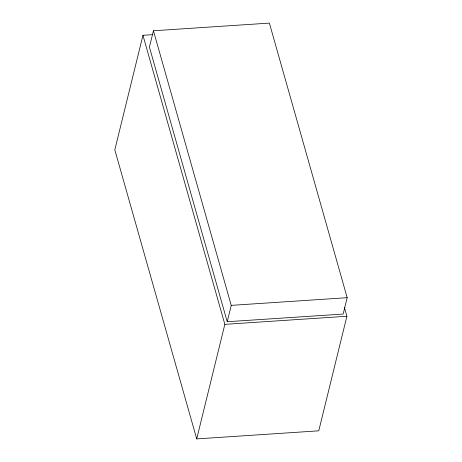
<?xml version="1.0" encoding="UTF-8"?>
<svg xmlns="http://www.w3.org/2000/svg" width="462" height="462" viewBox="0 0 462 462"><rect width="100%" height="100%" fill="white"/><g stroke="black" fill="none" stroke-linecap="round" stroke-linejoin="round"><path stroke-width="0.69" d="M153.009 34.627L142.954 35.297L114.819 149.855L196.714 438.9L318.757 430.827L346.898 316.262L344.34 307.253M153.442 30.769L149.422 47.136L227.217 321.725L343.162 314.056L347.181 297.69L269.381 23.1L153.442 30.769L231.237 305.365L227.217 321.725M196.714 438.9L224.85 324.341L142.954 35.297M231.237 305.365L347.181 297.69M224.85 324.341L346.898 316.262"/></g></svg>
